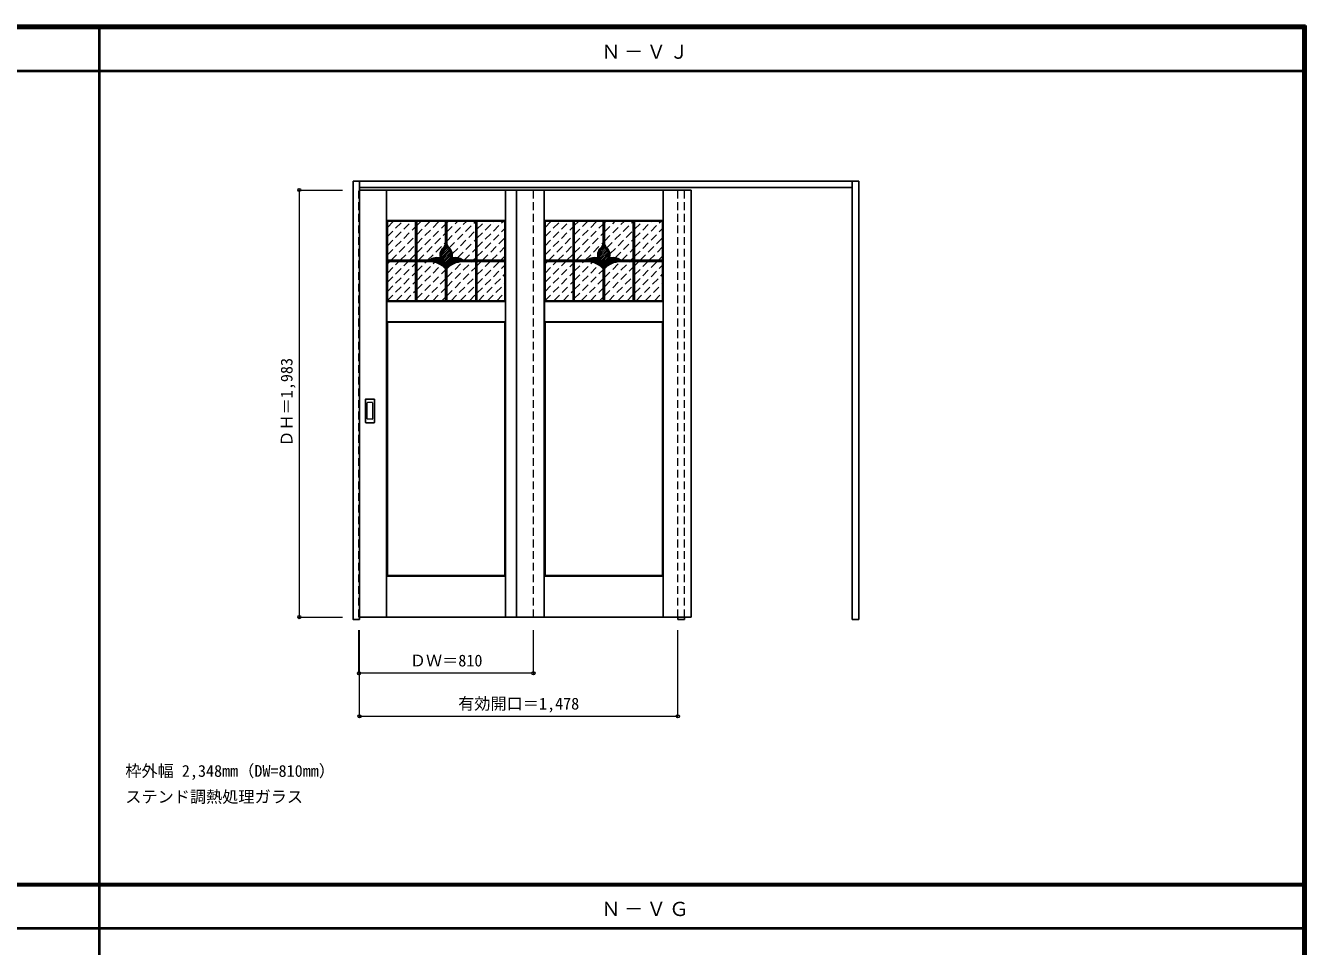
# Model space of a CAD drawing. Units: millimetres, scale not verified. Extents: x -6000 to 5700, y -4307 to 4175.
# Drawn here: x -243 to 5700, y -100 to 4175 of the extents above; entities that cross this region are included whole.
import ezdxf
from ezdxf.enums import TextEntityAlignment as Align

# ---------------------------------------------------------------- set-up
doc = ezdxf.new("R2010")
doc.units = ezdxf.units.MM
doc.header["$LTSCALE"] = 30
doc.header["$PDMODE"] = 32
doc.header["$PDSIZE"] = 15
doc.linetypes.add('CHAIN1', pattern=[8, 5, -1, 1, -1])
doc.linetypes.add('DASHED1', pattern=[1.8, 1.2, -0.6])
for name, color, linetype, lineweight in [('0-2_扉', 4, 'DASHED1', 9), ('0-3_仕上げ', 4, 'Continuous', 9), ('0-4_枠', 3, 'Continuous', 25), ('0-6_引手', 7, 'Continuous', 18), ('0-B_寸法', 7, 'Continuous', 9), ('0-C_ハッチ', 4, 'DASHED1', 9), ('F-1_枠', 6, 'Continuous', 40)]:
    doc.layers.add(name, color=color, linetype=linetype, lineweight=lineweight)
doc.layers.add('0-A_文字', color=7, linetype='Continuous')
doc.styles.add('ＭＳ ゴシック', font='')
doc.styles.get('ＭＳ ゴシック').set_extended_font_data('MS Gothic')

msp = doc.modelspace()

# ---------------------------------------------------------------- linework, layer by layer
at = {"layer": '0-2_扉'}
for p, q in [((1305, 3411.5), (1308, 3411.5)), ((1305, 1428.5), (1305, 3411.5)), ((2115, 1428.5), (2115, 3411.5)), ((1308, 1428.5), (1305, 1428.5))]:
    msp.add_line(p, q, dxfattribs=at)
at = {"layer": '0-2_扉', "color": 3, "linetype": 'Continuous', "lineweight": 25}
for p, q in [((1308, 3411.5), (2847, 3411.5)), ((2037, 3411.5), (2037, 1428.5))]:
    msp.add_line(p, q, dxfattribs=at)
msp.add_lwpolyline([(1308, 1428.5), (2847, 1428.5), (2847, 3411.5)], dxfattribs=at)
at = {"layer": '0-3_仕上げ', "color": 7, "lineweight": 18}
for p, q in [((1433, 1428.5), (1433, 3411.5)), ((1434, 3270.5), (1434, 3411.5)), ((1435, 3271.5), (1435, 3411.5)), ((1985, 3271.5), (1985, 3411.5)), ((1986, 3270.5), (1986, 3411.5)), ((1987, 1428.5), (1987, 3411.5)), ((2165, 1428.5), (2165, 3411.5)), ((2166, 3270.5), (2166, 3411.5)), ((2167, 3271.5), (2167, 3411.5)), ((2717, 3271.5), (2717, 3411.5)), ((2718, 3270.5), (2718, 3411.5)), ((2719, 1428.5), (2719, 3411.5)), ((1435, 3271.5), (1985, 3271.5)), ((1983, 3267.5), (1986, 3270.5)), ((1985, 3271.5), (1986, 3270.5)), ((2167, 3271.5), (2717, 3271.5)), ((2715, 3267.5), (2718, 3270.5)), ((2717, 3271.5), (2718, 3270.5)), ((1434, 2894.5), (1437, 2897.5)), ((1434, 2894.5), (1435, 2893.5)), ((1434, 2894.5), (1434, 2800.5)), ((1435, 2801.5), (1435, 2893.5)), ((1435, 2893.5), (1985, 2893.5)), ((1985, 2801.5), (1985, 2893.5)), ((1986, 2894.5), (1986, 2800.5)), ((2166, 2894.5), (2169, 2897.5)), ((2166, 2894.5), (2167, 2893.5)), ((2166, 2894.5), (2166, 2800.5)), ((2167, 2801.5), (2167, 2893.5)), ((2167, 2893.5), (2717, 2893.5)), ((2717, 2801.5), (2717, 2893.5)), ((2718, 2894.5), (2718, 2800.5)), ((1435, 2801.5), (1985, 2801.5)), ((1983, 2797.5), (1986, 2800.5)), ((1985, 2801.5), (1986, 2800.5)), ((2167, 2801.5), (2717, 2801.5)), ((2715, 2797.5), (2718, 2800.5)), ((2717, 2801.5), (2718, 2800.5)), ((1434, 1619.5), (1437, 1622.5)), ((1434, 1619.5), (1435, 1618.5)), ((1434, 1428.5), (1434, 1619.5)), ((1435, 1618.5), (1985, 1618.5)), ((1435, 1428.5), (1435, 1618.5)), ((1985, 1428.5), (1985, 1618.5)), ((1986, 1428.5), (1986, 1619.5)), ((2166, 1619.5), (2169, 1622.5)), ((2166, 1619.5), (2167, 1618.5)), ((2166, 1428.5), (2166, 1619.5)), ((2167, 1618.5), (2717, 1618.5)), ((2167, 1428.5), (2167, 1618.5)), ((2717, 1428.5), (2717, 1618.5)), ((2718, 1428.5), (2718, 1619.5))]:
    msp.add_line(p, q, dxfattribs=at)
at = {"layer": '0-3_仕上げ', "color": 3, "lineweight": 25}
for p, q in [((1437, 3267.5), (1983, 3267.5)), ((1437, 2897.5), (1437, 3267.5)), ((1567, 2897.5), (1567, 3267.5)), ((1573, 2897.5), (1573, 3267.5)), ((1707, 3162.82), (1707, 3267.5)), ((1713, 3162.82), (1713, 3267.5)), ((1847, 2897.5), (1847, 3267.5)), ((1853, 2897.5), (1853, 3267.5)), ((1983, 2897.5), (1983, 3267.5)), ((2169, 3267.5), (2715, 3267.5)), ((2169, 2897.5), (2169, 3267.5)), ((2299, 2897.5), (2299, 3267.5)), ((2305, 2897.5), (2305, 3267.5)), ((2439, 3162.82), (2439, 3267.5)), ((2445, 3162.82), (2445, 3267.5)), ((2579, 2897.5), (2579, 3267.5)), ((2585, 2897.5), (2585, 3267.5)), ((2715, 2897.5), (2715, 3267.5)), ((1719.45, 3138.7), (1687.79, 3107.04)), ((1715.3, 3143.03), (1687.98, 3115.71)), ((1723.67, 3134.43), (1689.19, 3099.95)), ((1727.2, 3129.47), (1691.61, 3093.88)), ((1711.83, 3148.05), (1692.2, 3128.41)), ((1729.96, 3123.75), (1694.84, 3088.63)), ((1731.8, 3117.11), (1698.79, 3084.1)), ((1732.35, 3109.17), (1702.8, 3079.62)), ((1730.44, 3098.78), (1706.25, 3074.59)), ((2451.45, 3138.7), (2419.79, 3107.04)), ((2447.3, 3143.03), (2419.98, 3115.71)), ((2455.67, 3134.43), (2421.19, 3099.95)), ((2459.2, 3129.47), (2423.61, 3093.88)), ((2443.83, 3148.05), (2424.2, 3128.41)), ((2461.96, 3123.75), (2426.84, 3088.63)), ((2463.8, 3117.11), (2430.79, 3084.1)), ((2464.35, 3109.17), (2434.8, 3079.62)), ((2462.44, 3098.78), (2438.25, 3074.59)), ((1437, 3085.5), (1632.82, 3085.5)), ((1437, 3079.5), (1634, 3079.5)), ((1707, 2897.5), (1707, 3046.38)), ((1713, 2897.5), (1713, 3046.38)), ((1785.99, 3079.5), (1983, 3079.5)), ((1787.18, 3085.5), (1983, 3085.5)), ((2169, 3085.5), (2364.82, 3085.5)), ((2169, 3079.5), (2366, 3079.5)), ((2439, 2897.5), (2439, 3046.38)), ((2445, 2897.5), (2445, 3046.38)), ((2517.99, 3079.5), (2715, 3079.5)), ((2519.18, 3085.5), (2715, 3085.5)), ((1437, 2897.5), (1983, 2897.5)), ((2169, 2897.5), (2715, 2897.5)), ((1437, 2797.5), (1983, 2797.5)), ((1437, 1622.5), (1437, 2797.5)), ((1983, 1622.5), (1983, 2797.5)), ((2169, 2797.5), (2715, 2797.5)), ((2169, 1622.5), (2169, 2797.5)), ((2715, 1622.5), (2715, 2797.5)), ((1437, 1622.5), (1983, 1622.5)), ((2169, 1622.5), (2715, 1622.5))]:
    msp.add_line(p, q, dxfattribs=at)
at = {"layer": '0-3_仕上げ', "color": 3, "linetype": 'CHAIN1', "lineweight": 25}
for p, q in [((1570, 2897.5), (1570, 3267.5)), ((1710, 3162.82), (1710, 3267.5)), ((1850, 2897.5), (1850, 3267.5)), ((2302, 2897.5), (2302, 3267.5)), ((2442, 3162.82), (2442, 3267.5)), ((2582, 2897.5), (2582, 3267.5)), ((1437, 3082.5), (1634, 3082.5)), ((1710, 2897.5), (1710, 3052.39)), ((1786, 3082.5), (1983, 3082.5)), ((2169, 3082.5), (2366, 3082.5)), ((2442, 2897.5), (2442, 3052.39)), ((2518, 3082.5), (2715, 3082.5))]:
    msp.add_line(p, q, dxfattribs=at)
at = {"layer": '0-3_仕上げ', "color": 2, "lineweight": 35}
for p, q in [((1654.53, 3090.6), (1664.13, 3081)), ((1661.8, 3091.82), (1677.96, 3075.65)), ((1670.51, 3091.59), (1704.52, 3057.58)), ((1746.99, 3091.19), (1756.87, 3081.3)), ((1754.71, 3091.94), (1763.62, 3083.04)), ((1764.24, 3090.9), (1770.77, 3084.37)), ((2386.53, 3090.6), (2396.13, 3081)), ((2393.8, 3091.82), (2409.96, 3075.65)), ((2402.51, 3091.59), (2436.52, 3057.58)), ((2478.99, 3091.19), (2488.87, 3081.3)), ((2486.71, 3091.94), (2495.62, 3083.04)), ((2496.24, 3090.9), (2502.77, 3084.37)), ((1648.22, 3088.42), (1652.89, 3083.75)), ((1682.37, 3088.21), (1703.34, 3067.25)), ((1715.2, 3063.57), (1718.48, 3060.29)), ((1717.76, 3069.5), (1723.15, 3064.11)), ((1721.02, 3074.72), (1728.07, 3067.67)), ((1724.91, 3079.32), (1733.26, 3070.97)), ((1729.41, 3083.3), (1738.71, 3074.01)), ((1734.54, 3086.66), (1744.45, 3076.75)), ((1740.35, 3089.33), (1750.5, 3079.19)), ((2380.22, 3088.42), (2384.89, 3083.75)), ((2414.37, 3088.21), (2435.34, 3067.25)), ((2447.2, 3063.57), (2450.48, 3060.29)), ((2449.76, 3069.5), (2455.15, 3064.11)), ((2453.02, 3074.72), (2460.07, 3067.67)), ((2456.91, 3079.32), (2465.26, 3070.97)), ((2461.41, 3083.3), (2470.71, 3074.01)), ((2466.54, 3086.66), (2476.45, 3076.75)), ((2472.35, 3089.33), (2482.5, 3079.19))]:
    msp.add_line(p, q, dxfattribs=at)
at = {"layer": '0-3_仕上げ', "color": 7, "lineweight": 18}
for points in [[(1435, 3271.5), (1434, 3270.5), (1437, 3267.5)], [(2167, 3271.5), (2166, 3270.5), (2169, 3267.5)], [(1983, 2897.5), (1986, 2894.5), (1985, 2893.5)], [(2715, 2897.5), (2718, 2894.5), (2717, 2893.5)], [(1435, 2801.5), (1434, 2800.5), (1437, 2797.5)], [(2167, 2801.5), (2166, 2800.5), (2169, 2797.5)], [(1983, 1622.5), (1986, 1619.5), (1985, 1618.5)], [(2715, 1622.5), (2718, 1619.5), (2717, 1618.5)]]:
    msp.add_lwpolyline(points, dxfattribs=at)
at = {"layer": '0-3_仕上げ', "color": 3, "lineweight": 25}
for centre, radius, start, end in [((1675.26, 3167.06), 32, 311.16277, 353.05604), ((1675.26, 3167.06), 38, 311.16277, 336.10603), ((1744.74, 3167.06), 38, 203.89397, 228.83723), ((1744.74, 3167.06), 32, 186.94396, 228.83723), ((2407.26, 3167.06), 32, 311.16277, 353.05604), ((2407.26, 3167.06), 38, 311.16277, 336.10603), ((2476.74, 3167.06), 38, 203.89397, 228.83723), ((2476.74, 3167.06), 32, 186.94396, 228.83723), ((1665.07, 3049.94), 48, 65.27067, 132.2051), ((1665.07, 3049.94), 42, 7.55844, 122.98693), ((1724.62, 3110.59), 43, 131.16277, 203.35991), ((1724.62, 3110.59), 37, 131.16277, 225.52075), ((1754.93, 3049.94), 42, 57.01307, 172.44156), ((1695.38, 3110.59), 37, 314.47925, 48.83723), ((1695.38, 3110.59), 43, 336.64009, 48.83723), ((1754.93, 3049.94), 48, 47.7949, 114.72933), ((2397.07, 3049.94), 48, 65.27067, 132.2051), ((2397.07, 3049.94), 42, 7.55844, 122.98693), ((2456.62, 3110.59), 43, 131.16277, 203.35991), ((2456.62, 3110.59), 37, 131.16277, 225.52075), ((2486.93, 3049.94), 42, 57.01307, 172.44156), ((2427.38, 3110.59), 37, 314.47925, 48.83723), ((2427.38, 3110.59), 43, 336.64009, 48.83723), ((2486.93, 3049.94), 48, 47.7949, 114.72933), ((1634.01, 2982.5), 97, 41.19177, 90.00377), ((1634.01, 2982.5), 103, 45.10773, 85.43764), ((1665.07, 3049.94), 48, 20.5908, 45.52075), ((1754.93, 3049.94), 48, 134.47925, 159.4092), ((1785.99, 2982.5), 97, 90, 138.80823), ((1785.99, 2982.5), 103, 94.56236, 134.89227), ((2366.01, 2982.5), 97, 41.19177, 90.00377), ((2366.01, 2982.5), 103, 45.10773, 85.43764), ((2397.07, 3049.94), 48, 20.5908, 45.52075), ((2486.93, 3049.94), 48, 134.47925, 159.4092), ((2517.99, 2982.5), 97, 90, 138.80823), ((2517.99, 2982.5), 103, 94.56236, 134.89227)]:
    msp.add_arc(centre, radius, start, end, dxfattribs=at)
at = {"layer": '0-3_仕上げ', "color": 3, "linetype": 'CHAIN1', "lineweight": 25}
for centre, radius, start, end in [((1675.26, 3167.06), 35, 311.16277, 353.05604), ((1744.74, 3167.06), 35, 186.94396, 228.83723), ((2407.26, 3167.06), 35, 311.16277, 353.05604), ((2476.74, 3167.06), 35, 186.94396, 228.83723), ((1665.07, 3049.94), 45, 3.11365, 133.65902), ((1724.62, 3110.59), 40, 131.16277, 225.52075), ((1754.93, 3049.94), 45, 46.34098, 176.88635), ((1695.38, 3110.59), 40, 314.47925, 48.83723), ((2397.07, 3049.94), 45, 3.11365, 133.65902), ((2456.62, 3110.59), 40, 131.16277, 225.52075), ((2486.93, 3049.94), 45, 46.34098, 176.88635), ((2427.38, 3110.59), 40, 314.47925, 48.83723), ((1634.01, 2982.5), 100, 40.5416, 90.00377), ((1785.99, 2982.5), 100, 89.99623, 139.4584), ((2366.01, 2982.5), 100, 40.5416, 90.00377), ((2517.99, 2982.5), 100, 89.99623, 139.4584)]:
    msp.add_arc(centre, radius, start, end, dxfattribs=at)
at = {"layer": '0-4_枠'}
for p, q in [((1278, 3453), (3626, 3453)), ((1308, 1418), (1308, 3453)), ((3596, 1418), (3596, 3453)), ((3626, 1418), (3626, 3453)), ((1308, 3423), (3596, 3423)), ((2786, 1428.5), (2786, 1418)), ((2816, 1428.5), (2816, 1418)), ((2786, 1418), (2816, 1418)), ((3626, 1418), (3596, 1418))]:
    msp.add_line(p, q, dxfattribs=at)
at = {"layer": '0-4_枠', "color": 4, "linetype": 'DASHED1', "lineweight": 9}
for p, q in [((2786, 1428.5), (2786, 3423)), ((2816, 1428.5), (2816, 3423))]:
    msp.add_line(p, q, dxfattribs=at)
at = {"layer": '0-4_枠'}
msp.add_lwpolyline([(1308, 1418), (1278, 1418), (1278, 3453)], dxfattribs=at)
at = {"layer": '0-6_引手', "color": 3, "lineweight": 25}
for p, q in [((1335, 2332.5), (1335, 2439.5)), ((1375.5, 2441), (1336.5, 2441)), ((1377, 2439.5), (1377, 2332.5)), ((1375.5, 2331), (1336.5, 2331))]:
    msp.add_line(p, q, dxfattribs=at)
at = {"layer": '0-6_引手'}
for p, q in [((1343.5, 2348.5), (1343.5, 2423.5)), ((1367, 2425), (1345, 2425)), ((1368.5, 2423.5), (1368.5, 2348.5)), ((1367, 2347), (1345, 2347))]:
    msp.add_line(p, q, dxfattribs=at)
at = {"layer": '0-6_引手', "color": 3, "lineweight": 25}
for centre, start, end in [((1336.5, 2439.5), 90, 180), ((1375.5, 2439.5), 0, 90), ((1336.5, 2332.5), 180, 270), ((1375.5, 2332.5), 270, 0)]:
    msp.add_arc(centre, 1.5, start, end, dxfattribs=at)
at = {"layer": '0-6_引手'}
for centre, start, end in [((1345, 2423.5), 90, 180), ((1367, 2423.5), 0, 90), ((1345, 2348.5), 180, 270), ((1367, 2348.5), 270, 0)]:
    msp.add_arc(centre, 1.5, start, end, dxfattribs=at)
at = {"layer": '0-B_寸法', "color": 4}
for p, q in [((1028, 3411.5), (1028, 1428.5)), ((1028, 3411.5), (1228, 3411.5)), ((1028, 1428.5), (1228, 1428.5)), ((1305, 1168), (1305, 1368)), ((1308, 968), (1308, 1368)), ((2115, 1168), (2115, 1368)), ((2786, 968), (2786, 1368)), ((2115, 1168), (1305, 1168)), ((1308, 968), (2786, 968))]:
    msp.add_line(p, q, dxfattribs=at)
at = {"layer": '0-B_寸法'}
for p in [(1028, 3411.5), (1028, 1428.5), (1305, 1168), (2115, 1168), (1308, 968), (2786, 968)]:
    msp.add_point(p, dxfattribs=at)
at = {"layer": '0-C_ハッチ'}
for p, q in [((1437, 3153.13), (1551.37, 3267.5)), ((1437, 3195.55), (1508.95, 3267.5)), ((1437, 3237.98), (1466.52, 3267.5)), ((1437, 3110.7), (1567, 3240.7)), ((1573, 3161.85), (1678.65, 3267.5)), ((1573, 3204.27), (1636.23, 3267.5)), ((1573, 3246.7), (1593.8, 3267.5)), ((1573, 3119.42), (1707, 3253.42)), ((1581.51, 3085.5), (1707, 3210.99)), ((1713, 3174.57), (1805.93, 3267.5)), ((1713, 3216.99), (1763.51, 3267.5)), ((1713, 3259.42), (1721.08, 3267.5)), ((1723.76, 3142.9), (1847, 3266.14)), ((1738.16, 3114.88), (1847, 3223.71)), ((1853, 3144.86), (1975.64, 3267.5)), ((1853, 3187.29), (1933.21, 3267.5)), ((1853, 3229.71), (1890.79, 3267.5)), ((1853, 3102.44), (1983, 3232.44)), ((2169, 3153.13), (2283.37, 3267.5)), ((2169, 3195.55), (2240.95, 3267.5)), ((2169, 3237.98), (2198.52, 3267.5)), ((2169, 3110.7), (2299, 3240.7)), ((2305, 3161.85), (2410.65, 3267.5)), ((2305, 3204.27), (2368.23, 3267.5)), ((2305, 3246.7), (2325.8, 3267.5)), ((2305, 3119.42), (2439, 3253.42)), ((2313.51, 3085.5), (2439, 3210.99)), ((2445, 3174.57), (2537.93, 3267.5)), ((2445, 3216.99), (2495.51, 3267.5)), ((2445, 3259.42), (2453.08, 3267.5)), ((2455.76, 3142.9), (2579, 3266.14)), ((2470.16, 3114.88), (2579, 3223.71)), ((2585, 3144.86), (2707.64, 3267.5)), ((2585, 3187.29), (2665.21, 3267.5)), ((2585, 3229.71), (2622.79, 3267.5)), ((2585, 3102.44), (2715, 3232.44)), ((1454.23, 3085.5), (1567, 3198.27)), ((1496.65, 3085.5), (1567, 3155.85)), ((1623.93, 3085.5), (1707, 3168.57)), ((1762.98, 3097.27), (1847, 3181.29)), ((1878.49, 3085.5), (1983, 3190.01)), ((2186.23, 3085.5), (2299, 3198.27)), ((2228.65, 3085.5), (2299, 3155.85)), ((2355.93, 3085.5), (2439, 3168.57)), ((2494.98, 3097.27), (2579, 3181.29)), ((2610.49, 3085.5), (2715, 3190.01)), ((1539.08, 3085.5), (1567, 3113.42)), ((1677.23, 3096.38), (1682.55, 3101.69)), ((1793.64, 3085.5), (1847, 3138.86)), ((1836.06, 3085.5), (1847, 3096.44)), ((1920.92, 3085.5), (1983, 3147.58)), ((1963.34, 3085.5), (1983, 3105.16)), ((2271.08, 3085.5), (2299, 3113.42)), ((2409.23, 3096.38), (2414.55, 3101.69)), ((2525.64, 3085.5), (2579, 3138.86)), ((2568.06, 3085.5), (2579, 3096.44)), ((2652.92, 3085.5), (2715, 3147.58)), ((2695.34, 3085.5), (2715, 3105.16)), ((1437, 2983.42), (1533.08, 3079.5)), ((1437, 3025.85), (1490.65, 3079.5)), ((1437, 3068.27), (1448.23, 3079.5)), ((1437, 2940.99), (1567, 3070.99)), ((1573, 3034.57), (1617.93, 3079.5)), ((1573, 3076.99), (1575.51, 3079.5)), ((1573, 2992.14), (1657.48, 3076.62)), ((1573, 2949.71), (1687.02, 3063.73)), ((1573, 2907.29), (1707, 3041.29)), ((1713, 2962.44), (1830.06, 3079.5)), ((1713, 3004.86), (1787.64, 3079.5)), ((1713, 2920.01), (1847, 3054.01)), ((1853, 2975.16), (1957.34, 3079.5)), ((1853, 3017.58), (1914.92, 3079.5)), ((1853, 3060.01), (1872.49, 3079.5)), ((1853, 2932.73), (1983, 3062.73)), ((2169, 2983.42), (2265.08, 3079.5)), ((2169, 3025.85), (2222.65, 3079.5)), ((2169, 3068.27), (2180.23, 3079.5)), ((2169, 2940.99), (2299, 3070.99)), ((2305, 3034.57), (2349.93, 3079.5)), ((2305, 3076.99), (2307.51, 3079.5)), ((2305, 2992.14), (2389.48, 3076.62)), ((2305, 2949.71), (2419.02, 3063.73)), ((2305, 2907.29), (2439, 3041.29)), ((2445, 2962.44), (2562.06, 3079.5)), ((2445, 3004.86), (2519.64, 3079.5)), ((2445, 2920.01), (2579, 3054.01)), ((2585, 2975.16), (2689.34, 3079.5)), ((2585, 3017.58), (2646.92, 3079.5)), ((2585, 3060.01), (2604.49, 3079.5)), ((2585, 2932.73), (2715, 3062.73)), ((1437, 2898.57), (1567, 3028.57)), ((1478.36, 2897.5), (1567, 2986.14)), ((1605.64, 2897.5), (1707, 2998.86)), ((1732.92, 2897.5), (1847, 3011.58)), ((1860.2, 2897.5), (1983, 3020.3)), ((1902.62, 2897.5), (1983, 2977.88)), ((2169, 2898.57), (2299, 3028.57)), ((2210.36, 2897.5), (2299, 2986.14)), ((2337.64, 2897.5), (2439, 2998.86)), ((2464.92, 2897.5), (2579, 3011.58)), ((2592.2, 2897.5), (2715, 3020.3)), ((2634.62, 2897.5), (2715, 2977.88)), ((1520.79, 2897.5), (1567, 2943.71)), ((1648.06, 2897.5), (1707, 2956.44)), ((1690.49, 2897.5), (1707, 2914.01)), ((1775.34, 2897.5), (1847, 2969.16)), ((1817.77, 2897.5), (1847, 2926.73)), ((1945.05, 2897.5), (1983, 2935.45)), ((2252.79, 2897.5), (2299, 2943.71)), ((2380.06, 2897.5), (2439, 2956.44)), ((2422.49, 2897.5), (2439, 2914.01)), ((2507.34, 2897.5), (2579, 2969.16)), ((2549.77, 2897.5), (2579, 2926.73)), ((2677.05, 2897.5), (2715, 2935.45)), ((1563.21, 2897.5), (1567, 2901.29)), ((2295.21, 2897.5), (2299, 2901.29))]:
    msp.add_line(p, q, dxfattribs=at)
at = {"layer": 'F-1_枠'}
for p, q in [((-6000, 4175), (5700, 4175)), ((-6000, 4170), (5700, 4170)), ((-6000, 4165), (5700, 4165)), ((100, -3790), (100, 4175)), ((5690, 4175), (5690, -4205)), ((5695, 4175), (5695, -4205)), ((5700, 4175), (5700, -4205)), ((-6000, 3965), (5700, 3965)), ((-6000, 190.5), (5700, 190.5)), ((-6000, 187.5), (5700, 187.5)), ((-6000, 184.5), (5700, 184.5)), ((-6000, -15.5), (5700, -15.5))]:
    msp.add_line(p, q, dxfattribs=at)

# ---------------------------------------------------------------- texts
at = {"layer": '0-A_文字', "style": 'ＭＳ ゴシック'}
for s, p in [('枠外幅 2,348mm（DW=810mm）', (220, 670.5)), ('ステンド調熱処理ガラス', (220, 550.5))]:
    msp.add_text(s, height=54.99, dxfattribs=at).set_placement(p, align=Align.BOTTOM_LEFT)
at = {"layer": '0-A_文字', "char_height": 65.98, "attachment_point": 7, "style": 'ＭＳ ゴシック'}
for s, insert in [('\\T1.17;Ｎ－ＶＪ', (2430, 4020)), ('\\T1.17;Ｎ－ＶＧ', (2430, 39.5))]:
    msp.add_mtext(s, dxfattribs=dict(at, insert=insert))
at = {"layer": '0-B_寸法', "style": 'ＭＳ ゴシック'}
msp.add_text('ＤＨ＝1,983', height=54.99, rotation=90, dxfattribs=at).set_placement((1013, 2219.75), align=Align.BOTTOM_LEFT)
for s, p in [('ＤＷ＝810', (1541.25, 1183)), ('有効開口＝1,478', (1765.75, 983))]:
    msp.add_text(s, height=54.99, dxfattribs=at).set_placement(p, align=Align.BOTTOM_LEFT)

doc.saveas('drawing.dxf')
